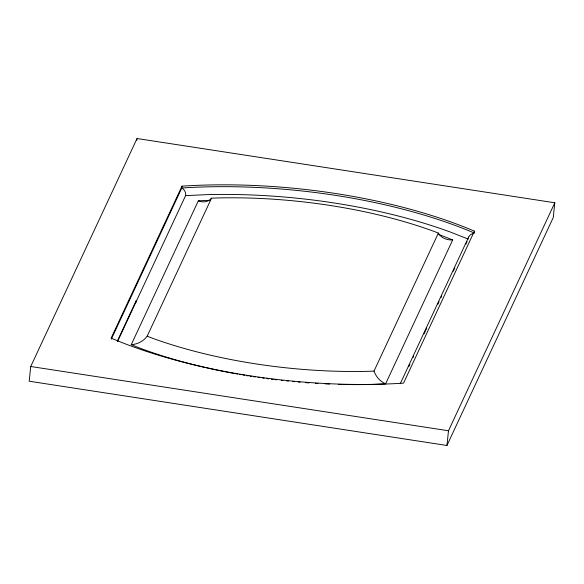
<?xml version="1.0" encoding="UTF-8"?>
<svg xmlns="http://www.w3.org/2000/svg" width="584" height="584" viewBox="0 0 584 584"><rect width="100%" height="100%" fill="white"/><g stroke="black" fill="none" stroke-linecap="round" stroke-linejoin="round"><path stroke-width="0.88" d="M136.035 300.994L135.919 302.147L136.035 300.994L117.34 341.092M30.733 366.504L29.2 381.221L446.957 445.483L553.267 217.496L554.8 202.779L137.043 138.517L30.733 366.504L448.49 430.766L554.8 202.779M136.868 140.255L137.043 138.517M400.244 383.732L468.645 237.053L470.514 234.629L474.223 232.987L474.42 231.14A282.028 105.901 6 0 0 181.989 186.157L181.799 188.004L111.31 339.165M117.596 341.436L185.588 195.625C186.186 192.611 184.42 189.457 181.799 188.004A282.028 105.901 6 0 1 474.223 232.987M446.957 445.483L448.49 430.766M468.368 237.943L468.645 237.053M181.989 186.157L111.121 338.143A282.028 105.901 6 0 0 403.544 383.126L474.42 231.14M205.882 367.657A262.61 98.608 6 0 1 142 348.933L131.239 344.684L198.326 200.816L209.612 200.305M131.239 344.684C137.43 344.319 143.496 341.238 147.175 336.194L211.525 198.195L216.219 197.983A248.572 93.338 6 0 1 434.481 231.556L438.365 233.089C441.146 238.089 447.205 240.294 452.695 239.944L385.608 383.812L372.592 384.403A262.61 98.608 6 0 1 350.013 384.579M385.608 383.812C380.133 381.513 375.972 376.636 374.016 371.088L438.365 233.089M408.712 366.767L409.866 364.299M412.939 357.707L413.706 356.058M424.079 333.822L426.765 328.055M437.905 304.169L439.051 301.702M440.978 297.577L441.745 295.935M453.264 271.224L454.805 267.932M465.937 244.046L467.091 241.572M211.525 198.195C208.473 202.166 202.692 202.75 198.326 200.816M185.588 195.625L207.159 194.64A277.042 104.032 6 0 1 450.417 232.06L468.244 239.104M374.016 371.088L369.314 371.3A248.572 93.338 6 0 1 151.059 337.727L147.175 336.194M452.695 239.944L441.935 235.695A262.61 98.608 6 0 0 438.657 234.505M349.101 384.571A262.61 98.608 6 0 1 338.501 384.36M329.61 384.06A262.61 98.608 6 0 1 325.157 383.863M318.01 383.484A262.61 98.608 6 0 1 315.323 383.323M309.038 382.9A262.61 98.608 6 0 1 305.454 382.637M300.067 382.206A262.61 98.608 6 0 1 298.278 382.053M294.679 381.732A262.61 98.608 6 0 1 292.883 381.564M288.394 381.126A262.61 98.608 6 0 1 286.598 380.936M283.006 380.556A262.61 98.608 6 0 1 281.211 380.359M276.736 379.848A262.61 98.608 6 0 1 274.947 379.629M273.159 379.41A262.61 98.608 6 0 1 271.37 379.191M268.691 378.848A262.61 98.608 6 0 1 266.903 378.614M264.224 378.249A262.61 98.608 6 0 1 262.442 378.009M259.771 377.629A262.61 98.608 6 0 1 257.997 377.374M255.332 376.979A262.61 98.608 6 0 1 253.558 376.709M251.792 376.439A262.61 98.608 6 0 1 250.025 376.162M248.258 375.884A262.61 98.608 6 0 1 246.492 375.6M244.732 375.308A262.61 98.608 6 0 1 242.973 375.008M241.214 374.716A262.61 98.608 6 0 1 239.455 374.41M237.703 374.103A262.61 98.608 6 0 1 235.951 373.789M234.206 373.475A262.61 98.608 6 0 1 228.994 372.504M228.088 372.329A262.61 98.608 6 0 1 206.758 367.854"/></g></svg>
